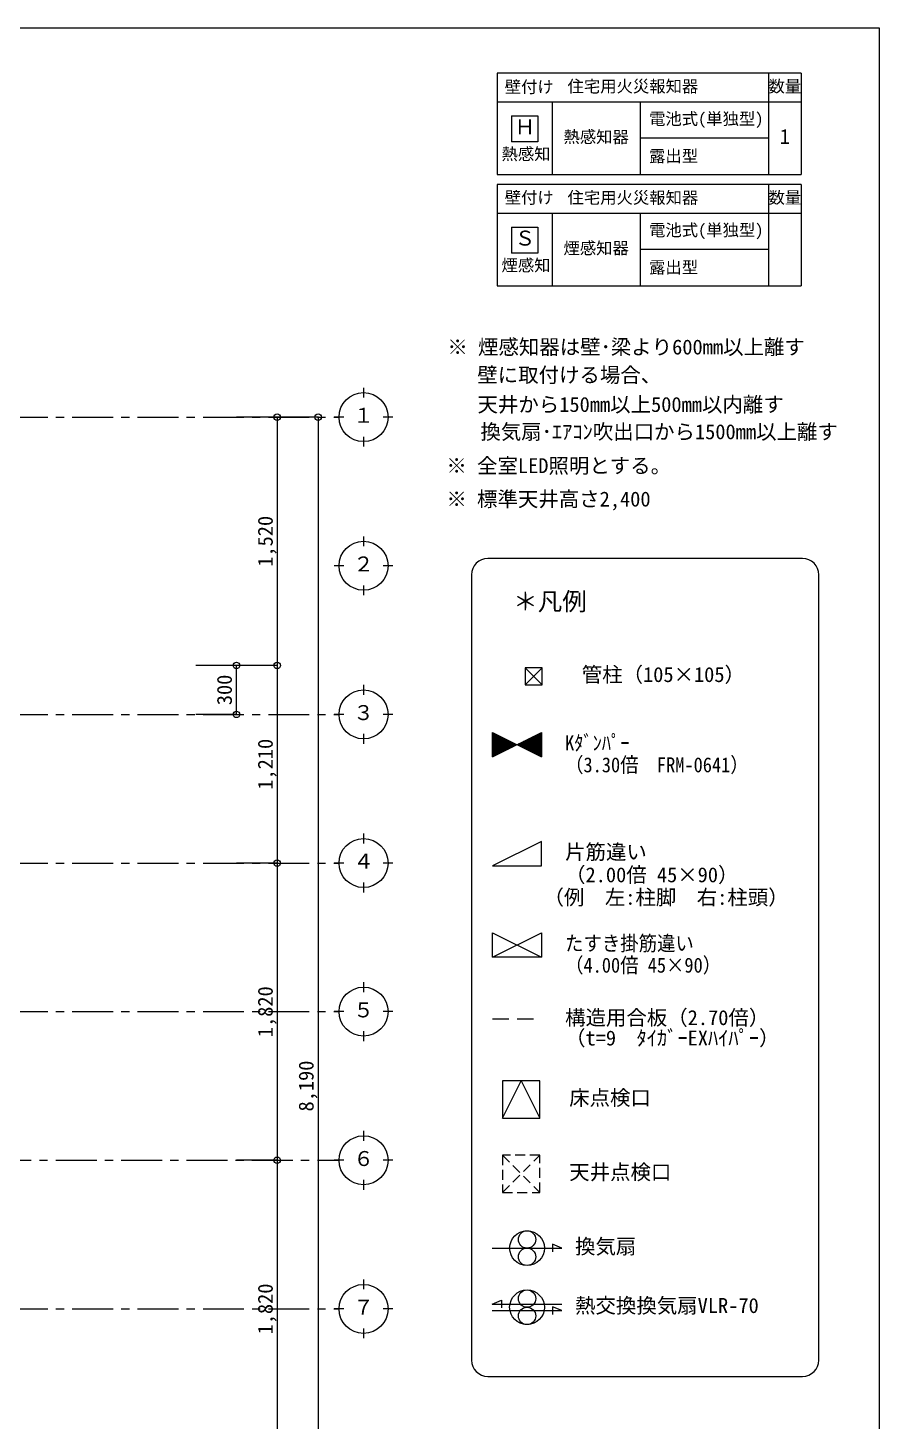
# Model space of a CAD drawing. Units: millimetres at full size, sheet at 1:50. Extents: x -21826 to 54909, y -26252 to 22610.
# Drawn here: x 6086 to 11294, y -1688 to 6842 of the extents above; entities that cross this region are included whole.
import ezdxf
from ezdxf.enums import TextEntityAlignment as Align

# ---------------------------------------------------------------- set-up
doc = ezdxf.new("R2010")
doc.units = ezdxf.units.MM
doc.header["$LTSCALE"] = 50
doc.header["$PDMODE"] = 32
doc.header["$PDSIZE"] = 40
for name, pattern in [('CHAIN1', [8, 5, -1, 1, -1]), ('CHAIN2', [12, 9, -1, 1, -1]), ('DASHED1', [1.8, 1.2, -0.6]), ('DASHED2', [3, 2, -1])]:
    doc.linetypes.add(name, pattern=pattern)
for name, color, linetype, lineweight in [('3-1_通り芯・通り番号', 7, 'Continuous', 25), ('3-A_文字', 7, 'Continuous', 25), ('3-F_寸法・方位', 7, 'Continuous', 25), ('C-0', 6, 'Continuous', 25), ('F-F_図面枠（共通）', 7, 'Continuous', 25)]:
    doc.layers.add(name, color=color, linetype=linetype, lineweight=lineweight)
doc.styles.add('ＭＳ ゴシック', font='')
doc.styles.get('ＭＳ ゴシック').set_extended_font_data('MS Gothic')

msp = doc.modelspace()

# ---------------------------------------------------------------- linework, layer by layer
at = {"layer": '3-1_通り芯・通り番号'}
for p, q in [((8140.04, 4638.8), (8140.04, 4578.8)), ((8020.04, 4458.8), (7960.04, 4458.8)), ((8320.04, 4458.8), (8260.04, 4458.8)), ((8140.04, 4338.8), (8140.04, 4278.8)), ((8140.04, 3728.8), (8140.04, 3668.8)), ((8020.04, 3548.8), (7960.04, 3548.8)), ((8320.04, 3548.8), (8260.04, 3548.8)), ((8140.04, 3428.8), (8140.04, 3368.8)), ((8140.04, 2818.8), (8140.04, 2758.8)), ((8020.04, 2638.8), (7960.04, 2638.8)), ((8320.04, 2638.8), (8260.04, 2638.8)), ((8140.04, 2518.8), (8140.04, 2458.8)), ((8140.04, 1908.8), (8140.04, 1848.8)), ((8020.04, 1728.8), (7960.04, 1728.8)), ((8320.04, 1728.8), (8260.04, 1728.8)), ((8140.04, 1608.8), (8140.04, 1548.8)), ((8140.04, 998.8), (8140.04, 938.8)), ((8020.04, 818.8), (7960.04, 818.8)), ((8320.04, 818.8), (8260.04, 818.8)), ((8140.04, 698.8), (8140.04, 638.8)), ((8140.04, 88.8), (8140.04, 28.8)), ((8020.04, -91.2), (7960.04, -91.2)), ((8320.04, -91.2), (8260.04, -91.2)), ((8140.04, -211.2), (8140.04, -271.2)), ((8140.04, -821.2), (8140.04, -881.2)), ((8020.04, -1001.2), (7960.04, -1001.2)), ((8320.04, -1001.2), (8260.04, -1001.2)), ((8140.04, -1121.2), (8140.04, -1181.2))]:
    msp.add_line(p, q, dxfattribs=at)
at = {"layer": '3-1_通り芯・通り番号', "color": 1, "linetype": 'CHAIN1', "lineweight": 18}
for p, q in [((-7242.18, 4458.8), (7990.04, 4458.8)), ((-7242.18, 2638.8), (7990.04, 2638.8)), ((-7242.18, 1728.8), (7990.04, 1728.8)), ((-7242.18, 818.8), (7990.04, 818.8)), ((-7242.18, -1001.2), (7990.04, -1001.2))]:
    msp.add_line(p, q, dxfattribs=at)
msp.add_lwpolyline([(-7242.18, -91.2), (1457.3, -91.2), (7990.04, -91.2)], dxfattribs=at)
at = {"layer": '3-1_通り芯・通り番号'}
for centre in [(8140.04, 4458.8), (8140.04, 3548.8), (8140.04, 2638.8), (8140.04, 1728.8), (8140.04, 818.8), (8140.04, -91.2), (8140.04, -1001.2)]:
    msp.add_circle(centre, 150, dxfattribs=at)
at = {"layer": '3-A_文字', "linetype": 'DASHED2'}
msp.add_line((8929.19, 774.51), (9229.19, 774.51), dxfattribs=at)
at = {"layer": '3-F_寸法・方位'}
for p, q in [((7612, 4458.8), (7362, 4458.8)), ((7862, 4458.8), (7612, 4458.8)), ((7612, 4458.8), (7612, 2938.8)), ((7862, 4458.8), (7862, -3731.2)), ((7362, 2938.8), (7114.5, 2938.8)), ((7612, 2938.8), (7362, 2938.8)), ((7362, 2638.8), (7362, 2938.8)), ((7612, 2938.8), (7612, 1728.8)), ((7362, 2638.8), (7114.5, 2638.8)), ((7612, 1728.8), (7362, 1728.8)), ((7612, 1728.8), (7612, -91.2)), ((7612, -91.2), (7362, -91.2)), ((7612, -91.2), (7612, -1911.2))]:
    msp.add_line(p, q, dxfattribs=at)
for p in [(7612, 4458.8), (7862, 4458.8), (7362, 2938.8), (7612, 2938.8), (7362, 2638.8), (7612, 1728.8), (7612, -91.2)]:
    msp.add_point(p, dxfattribs=at)
at = {"layer": 'F-F_図面枠（共通）'}
for p, q in [((-8505.74, 6841.87), (11294.26, 6841.87)), ((11294.26, 6841.87), (11294.26, -6958.13)), ((8958.06, 6563.93), (8958.06, 5944.83)), ((10817.82, 6563.93), (8958.06, 6563.93)), ((10617.82, 6563.93), (10617.82, 5944.83)), ((10817.82, 6563.93), (10817.82, 5944.83)), ((10817.82, 6387.05), (8958.06, 6387.05)), ((9293.26, 6387.05), (9293.26, 5944.83)), ((9833.23, 6387.05), (9833.23, 5944.83)), ((9045.66, 6303.9), (9045.66, 6143.9)), ((9045.66, 6303.9), (9205.66, 6303.9)), ((9205.66, 6303.9), (9205.66, 6143.9)), ((9205.66, 6143.9), (9045.66, 6143.9)), ((10617.82, 6165.94), (9833.23, 6165.94)), ((8958.06, 5944.83), (10817.82, 5944.83)), ((10817.82, 5882.57), (8958.06, 5882.57)), ((8958.06, 5882.57), (8958.06, 5263.47)), ((10617.82, 5882.57), (10617.82, 5263.47)), ((10817.82, 5882.57), (10817.82, 5263.47)), ((10817.82, 5705.68), (8958.06, 5705.68)), ((9293.26, 5705.68), (9293.26, 5263.47)), ((9833.23, 5705.68), (9833.23, 5263.47)), ((9045.66, 5622.54), (9205.66, 5622.54)), ((9045.66, 5622.54), (9045.66, 5462.54)), ((10617.82, 5484.58), (9833.23, 5484.58)), ((8958.06, 5263.47), (10817.82, 5263.47)), ((10825.64, 3593.2), (8900.57, 3593.2)), ((8800.57, 3493.2), (8800.57, -1314.49)), ((10925.64, -1314.49), (10925.64, 3493.2)), ((9128.55, 2924.32), (9233.55, 2819.32)), ((9128.55, 2819.32), (9233.55, 2924.32)), ((8929.19, 2522.8), (8932.85, 2526.46)), ((8929.19, 2522.8), (8932.85, 2526.46)), ((8929.19, 2515.73), (8937.56, 2524.1)), ((8929.19, 2515.73), (8937.56, 2524.1)), ((8929.19, 2508.66), (8942.28, 2521.75)), ((8929.19, 2508.66), (8942.28, 2521.75)), ((8929.19, 2501.59), (8946.99, 2519.39)), ((8929.19, 2501.59), (8946.99, 2519.39)), ((8929.19, 2494.51), (8951.71, 2517.03)), ((8929.19, 2494.51), (8951.71, 2517.03)), ((8929.19, 2487.44), (8956.42, 2514.68)), ((8929.19, 2487.44), (8956.42, 2514.68)), ((8929.19, 2480.37), (8961.13, 2512.32)), ((8929.19, 2480.37), (8961.13, 2512.32)), ((8929.19, 2473.3), (8965.85, 2509.96)), ((8929.19, 2473.3), (8965.85, 2509.96)), ((8929.19, 2466.23), (8970.56, 2507.61)), ((8929.19, 2466.23), (8970.56, 2507.61)), ((8929.19, 2459.16), (8975.28, 2505.25)), ((8929.19, 2459.16), (8975.28, 2505.25)), ((8929.19, 2452.09), (8979.99, 2502.89)), ((8929.19, 2452.09), (8979.99, 2502.89)), ((8929.19, 2445.02), (8984.7, 2500.53)), ((8929.19, 2445.02), (8984.7, 2500.53)), ((8929.19, 2437.95), (8989.42, 2498.18)), ((8929.19, 2437.95), (8989.42, 2498.18)), ((8929.19, 2430.87), (8994.13, 2495.82)), ((8929.19, 2430.87), (8994.13, 2495.82)), ((8929.19, 2423.8), (8998.85, 2493.46)), ((8929.19, 2423.8), (8998.85, 2493.46)), ((8929.19, 2416.73), (9003.56, 2491.11)), ((8929.19, 2416.73), (9003.56, 2491.11)), ((8929.19, 2409.66), (9008.27, 2488.75)), ((8929.19, 2409.66), (9008.27, 2488.75)), ((8929.19, 2402.59), (9012.99, 2486.39)), ((8929.19, 2402.59), (9012.99, 2486.39)), ((8929.19, 2395.52), (9017.7, 2484.04)), ((8929.19, 2395.52), (9017.7, 2484.04)), ((8929.19, 2388.45), (9022.42, 2481.68)), ((8929.19, 2388.45), (9022.42, 2481.68)), ((8929.19, 2381.38), (9027.13, 2479.32)), ((8929.19, 2381.38), (9027.13, 2479.32)), ((8937.16, 2382.28), (9031.84, 2476.96)), ((8937.16, 2382.28), (9031.84, 2476.96)), ((8951.3, 2389.35), (9036.56, 2474.61)), ((8951.3, 2389.35), (9036.56, 2474.61)), ((9093.13, 2446.32), (9121.01, 2474.21)), ((9097.84, 2443.97), (9135.15, 2481.28)), ((9102.56, 2441.61), (9149.29, 2488.35)), ((9107.27, 2439.25), (9163.44, 2495.42)), ((9111.98, 2436.9), (9177.58, 2502.49)), ((9116.7, 2434.54), (9191.72, 2509.56)), ((9121.41, 2432.18), (9205.86, 2516.63)), ((9126.13, 2429.82), (9220, 2523.7)), ((9130.84, 2427.47), (9229.19, 2525.81)), ((9135.55, 2425.11), (9229.19, 2518.74)), ((9140.27, 2422.75), (9229.19, 2511.67)), ((9144.98, 2420.4), (9229.19, 2504.6)), ((9149.7, 2418.04), (9229.19, 2497.53)), ((9154.41, 2415.68), (9229.19, 2490.46)), ((9159.12, 2413.32), (9229.19, 2483.39)), ((9163.84, 2410.97), (9229.19, 2476.32)), ((8965.45, 2396.42), (9041.27, 2472.25)), ((8965.45, 2396.42), (9041.27, 2472.25)), ((8979.59, 2403.49), (9045.99, 2469.89)), ((8979.59, 2403.49), (9045.99, 2469.89)), ((8993.73, 2410.57), (9050.7, 2467.54)), ((8993.73, 2410.57), (9050.7, 2467.54)), ((9007.87, 2417.64), (9055.41, 2465.18)), ((9007.87, 2417.64), (9055.41, 2465.18)), ((9022.01, 2424.71), (9060.13, 2462.82)), ((9022.01, 2424.71), (9060.13, 2462.82)), ((9036.16, 2431.78), (9064.84, 2460.47)), ((9036.16, 2431.78), (9064.84, 2460.47)), ((9050.3, 2438.85), (9069.56, 2458.11)), ((9050.3, 2438.85), (9069.56, 2458.11)), ((9064.44, 2445.92), (9074.27, 2455.75)), ((9064.44, 2445.92), (9074.27, 2455.75)), ((9078.58, 2452.99), (9078.98, 2453.39)), ((9078.58, 2452.99), (9078.98, 2453.39)), ((9083.7, 2451.04), (9092.72, 2460.06)), ((9088.41, 2448.68), (9106.87, 2467.13)), ((9168.55, 2408.61), (9229.19, 2469.24)), ((9173.27, 2406.25), (9229.19, 2462.17)), ((9177.98, 2403.9), (9229.19, 2455.1)), ((9182.69, 2401.54), (9229.19, 2448.03)), ((9187.41, 2399.18), (9229.19, 2440.96)), ((9192.12, 2396.83), (9229.19, 2433.89)), ((9196.84, 2394.47), (9229.19, 2426.82)), ((9201.55, 2392.11), (9229.19, 2419.75)), ((9206.26, 2389.75), (9229.19, 2412.68)), ((9210.98, 2387.4), (9229.19, 2405.61)), ((9215.69, 2385.04), (9229.19, 2398.53)), ((9220.41, 2382.68), (9229.19, 2391.46)), ((9225.12, 2380.33), (9229.19, 2384.39)), ((9218.13, 394.62), (8990.63, 394.62)), ((9218.13, 167.12), (9218.13, 394.62)), ((8927.79, -971.09), (9352.46, -971.09)), ((8927.79, -1011.09), (9352.46, -1011.09)), ((9296.53, -987.44), (9296.53, -1034.31)), ((9352.46, -1011.09), (9296.53, -987.44)), ((8900.57, -1414.49), (10825.64, -1414.49))]:
    msp.add_line(p, q, dxfattribs=at)
at = {"layer": 'F-F_図面枠（共通）', "linetype": 'DASHED1'}
for p, q in [((8990.63, -60.38), (9218.13, -287.88)), ((8990.63, -287.88), (9218.13, -60.38))]:
    msp.add_line(p, q, dxfattribs=at)
at = {"layer": 'F-F_図面枠（共通）'}
for points in [[(9205.66, 5622.54), (9205.66, 5462.54), (9045.66, 5462.54)], [(8929.19, 2378.29), (8929.19, 2528.29), (9229.19, 2378.29)], [(8929.19, 2378.29), (9229.19, 2528.29), (9229.19, 2378.29)], [(8929.19, 1151.63), (9229.19, 1301.63), (9229.19, 1151.63)], [(8990.63, 394.62), (8990.63, 167.12), (9218.13, 167.12)], [(8927.79, -629.13), (9352.46, -629.13), (9296.53, -605.48), (9296.53, -652.35)], [(8927.79, -971.09), (8983.72, -947.44), (8983.72, -994.31)]]:
    msp.add_lwpolyline(points, dxfattribs=at)
for points in [[(9128.55, 2819.32), (9233.55, 2819.32), (9233.55, 2924.32), (9128.55, 2924.32)], [(9229.19, 1711.07), (9229.19, 1861.07), (8929.19, 1711.07)], [(8929.19, 1151.63), (8929.19, 1301.63), (9229.19, 1151.63)]]:
    msp.add_lwpolyline(points, close=True, dxfattribs=at)
at = {"layer": 'F-F_図面枠（共通）', "linetype": 'CHAIN2'}
msp.add_lwpolyline([(8990.63, 167.12), (9104.38, 394.62), (9218.13, 167.12)], dxfattribs=at)
at = {"layer": 'F-F_図面枠（共通）', "linetype": 'DASHED1'}
msp.add_lwpolyline([(9218.13, -287.88), (9218.13, -60.38), (8990.63, -60.38), (8990.63, -287.88)], close=True, dxfattribs=at)
at = {"layer": 'F-F_図面枠（共通）'}
for centre, radius in [((9140.12, -629.13), 106.17), ((9140.12, -576.05), 53.08), ((9140.12, -682.21), 53.08), ((9140.12, -991.09), 106.17), ((9140.12, -938.01), 53.08), ((9140.12, -1044.18), 53.08)]:
    msp.add_circle(centre, radius, dxfattribs=at)
for centre, start, end in [((8900.57, 3493.2), 90.00002, 180), ((10825.64, 3493.2), 0.00002, 90), ((8900.57, -1314.49), 180, 269.99998), ((10825.64, -1314.49), 270, 359.99998)]:
    msp.add_arc(centre, 100, start, end, dxfattribs=at)

# ---------------------------------------------------------------- texts
at = {"layer": '3-A_文字', "style": 'ＭＳ ゴシック'}
for s, p in [('１', (8077.54, 4396.3)), ('２', (8077.54, 3486.3)), ('３', (8077.54, 2576.3)), ('４', (8077.54, 1666.3)), ('５', (8077.54, 756.3)), ('６', (8077.54, -153.7)), ('７', (8077.54, -1063.7))]:
    msp.add_text(s, height=91.64, dxfattribs=at).set_placement(p, align=Align.BOTTOM_LEFT)
at = {"layer": '3-F_寸法・方位', "style": 'ＭＳ ゴシック'}
for s, p in [('1,520', (7612, 3542.55)), ('300', (7362, 2695.05)), ('1,210', (7612, 2177.55)), ('1,820', (7612, 662.55)), ('8,190', (7862, 207.55)), ('1,820', (7612, -1157.45))]:
    msp.add_text(s, height=91.64, rotation=90, dxfattribs=at).set_placement(p, align=Align.BOTTOM_LEFT)
at = {"layer": 'C-0', "color": 5, "style": 'ＭＳ ゴシック'}
msp.add_text('1', height=91.64, dxfattribs=at).set_placement((10686.57, 6103.44), align=Align.BOTTOM_LEFT)
at = {"layer": 'F-F_図面枠（共通）', "style": 'ＭＳ ゴシック'}
for s, height, p in [('壁付け', 73.31, (9003.57, 6421.91)), ('住宅用火災報知器', 73.31, (9387.94, 6425.49)), ('数量', 73.31, (10617.82, 6425.49)), ('電池式(単独型)', 73.31, (9886.76, 6226.49)), ('Ｈ', 91.64, (9064.96, 6162.71)), ('熱感知器', 73.31, (9363.24, 6115.94)), ('熱感知', 73.31, (8984.03, 6011.23)), ('露出型', 73.31, (9886.76, 5998.69)), ('壁付け', 73.31, (9003.57, 5744.39)), ('住宅用火災報知器', 73.31, (9387.94, 5744.13)), ('数量', 73.31, (10617.82, 5744.13)), ('電池式(単独型)', 73.31, (9886.76, 5545.13)), ('Ｓ', 91.64, (9064.96, 5481.34)), ('煙感知器', 73.31, (9363.24, 5434.58)), ('煙感知', 73.31, (8984.03, 5329.87)), ('露出型', 73.31, (9886.76, 5317.33)), ('※ 煙感知器は壁･梁より600mm以上離す', 91.64, (8653.13, 4814.77)), ('壁に取付ける場合、', 91.64, (8836.01, 4643.73)), ('天井から150mm以上500mm以内離す', 91.64, (8837.11, 4463.01)), ('換気扇･ｴｱｺﾝ吹出口から1500mm以上離す', 91.64, (8854.98, 4295.92)), ('※ 全室LED照明とする。', 91.64, (8647.03, 4088.17)), ('※ 標準天井高さ2,400', 91.64, (8647.03, 3883.83)), ('＊凡例', 110, (9055.53, 3242.48)), ('管柱（105×105）', 91.64, (9474.86, 2809.32)), ('片筋違い', 91.64, (9372.99, 1723.57)), ('（2.00倍 45×90）', 91.64, (9372.99, 1583.35)), ('（例\u3000左:柱脚\u3000右:柱頭）', 91.64, (9241.02, 1445.69)), ('構造用合板（2.70倍）', 91.64, (9372.99, 709.13)), ('（t=9\u3000ﾀｲｶﾞｰEXﾊｲﾊﾟｰ）', 91.64, (9372.99, 584.13)), ('床点検口', 91.64, (9398.18, 218.37)), ('天井点検口', 91.64, (9398.18, -236.63)), ('換気扇', 91.64, (9433.93, -691.63)), ('熱交換換気扇VLR-70', 91.64, (9433.93, -1053.59))]:
    msp.add_text(s, height=height, dxfattribs=at).set_placement(p, align=Align.BOTTOM_LEFT)
at = {"layer": 'F-F_図面枠（共通）', "style": 'ＭＳ ゴシック', "width": 0.9}
for s, p in [('Kﾀﾞﾝﾊﾟｰ', (9372.99, 2390.79)), ('（3.30倍\u3000FRM-0641）', (9372.99, 2256.79)), ('たすき掛筋違い', (9372.99, 1164.13)), ('（4.00倍 45×90）', (9372.99, 1030.12))]:
    msp.add_text(s, height=91.64, dxfattribs=at).set_placement(p, align=Align.BOTTOM_LEFT)

doc.saveas('drawing.dxf')
